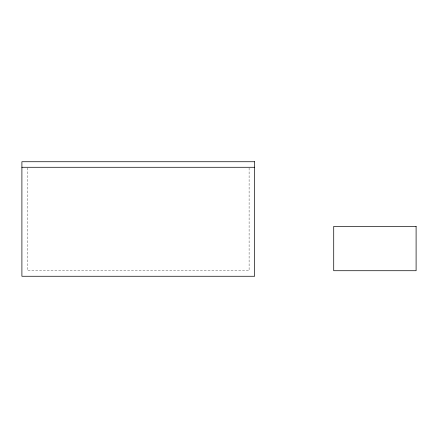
<?xml version="1.0" encoding="UTF-8"?>
<svg xmlns="http://www.w3.org/2000/svg" width="438" height="438" viewBox="0 0 438 438"><rect width="100%" height="100%" fill="white"/><g stroke="black" fill="none" stroke-linecap="round" stroke-linejoin="round"><path stroke-width="0.33" stroke-dasharray="2.19 1.64" d="M249.102 167.962L249.102 270.722L27.441 270.722L27.441 167.278"/><path stroke-width="0.66" d="M21.9 167.278L254.642 167.278M254.642 161.737L21.9 161.737L21.9 276.263L254.642 276.263L254.642 161.737M416.1 226.391L333.718 226.391L333.718 270.722L416.1 270.722L416.1 226.391"/></g></svg>
